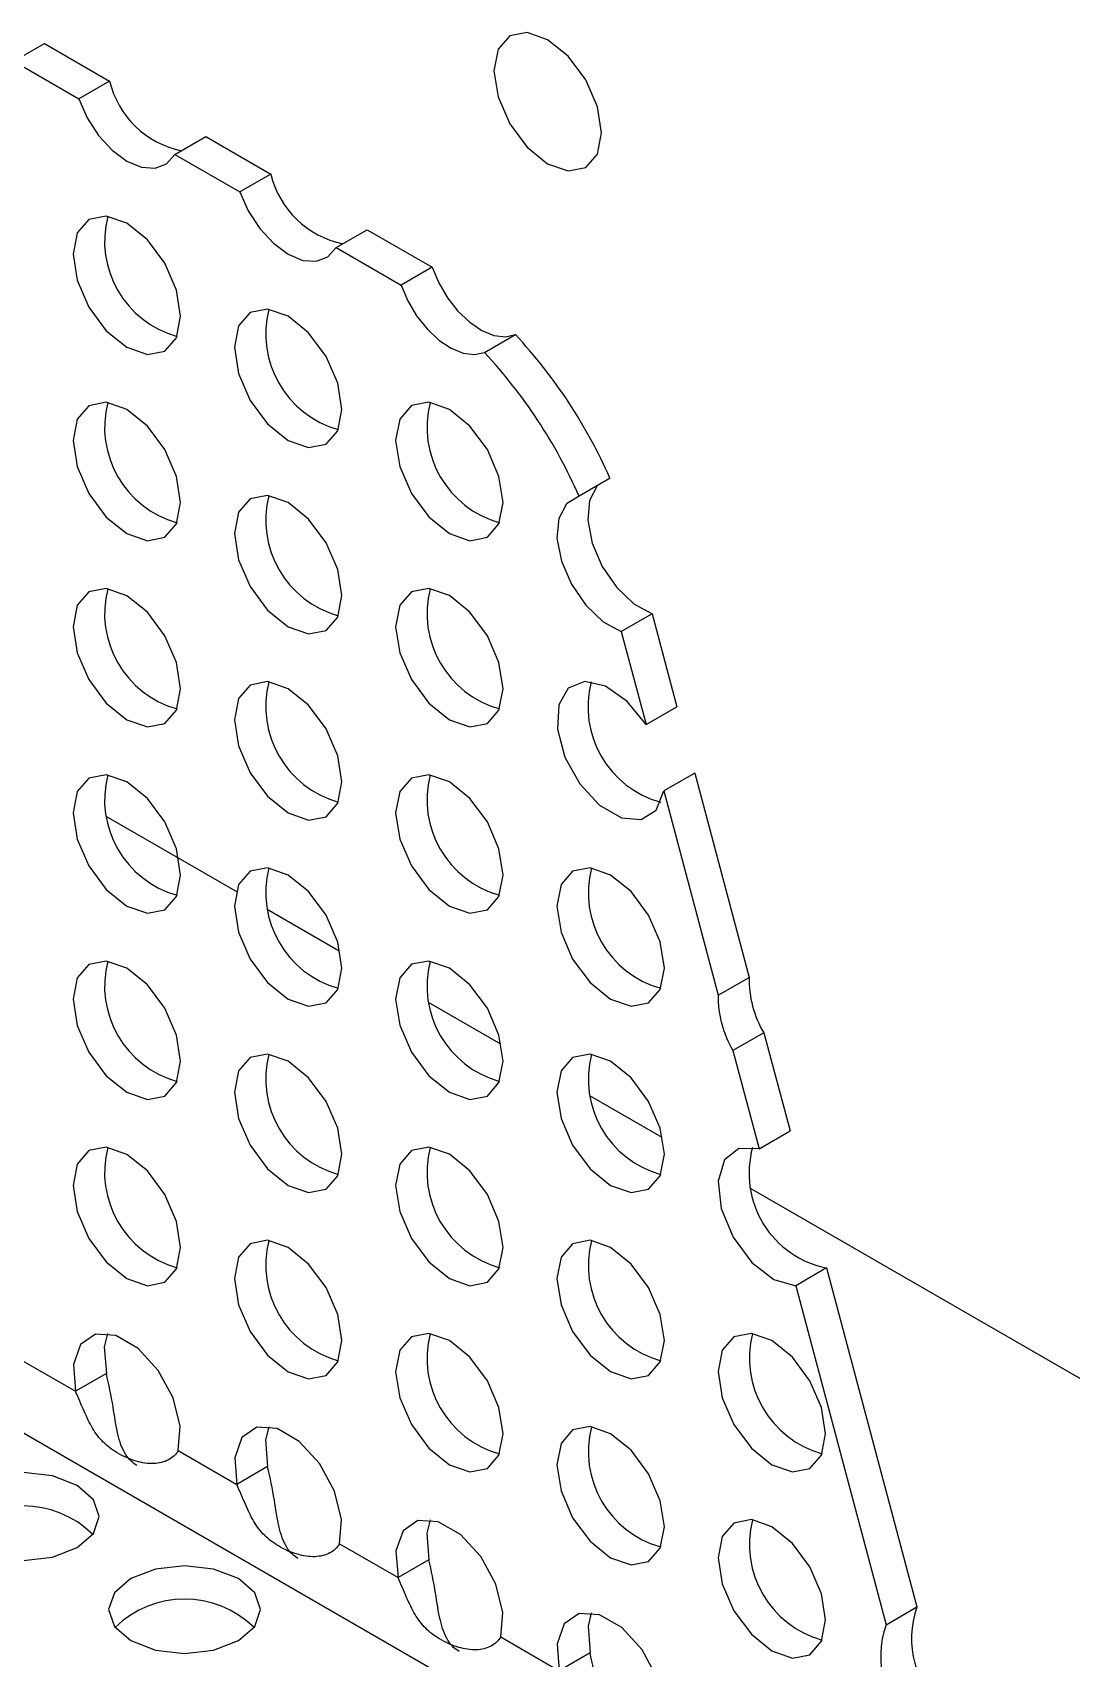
# Model space of a CAD drawing. Extents: x -0.01 to 8.01, y -6.95 to 0.
# Drawn here: x 2.154 to 3.009, y -6.039 to -4.702 of the extents above; entities that cross this region are included whole.
import ezdxf

# ---------------------------------------------------------------- set-up
doc = ezdxf.new("R2010")
doc.units = 0
doc.header["$LTSCALE"] = 0.5
doc.header["$MEASUREMENT"] = 0
doc.layers.add('Brackets', color=181, linetype='CONTINUOUS')
doc.layers.add('End Cap', color=92, linetype='CONTINUOUS')

msp = doc.modelspace()

# ---------------------------------------------------------------- linework, layer by layer
at = {"layer": 'Brackets', "transparency": 16777216}
for p, q in [((2.1389, -4.7258), (2.1643, -4.7111)), ((2.1643, -4.7111), (2.2177, -4.742)), ((2.1389, -4.7258), (2.1924, -4.7566)), ((2.2177, -4.742), (2.1924, -4.7566)), ((2.2715, -4.8023), (2.2969, -4.7877)), ((2.2969, -4.7877), (2.3503, -4.8185)), ((2.2715, -4.8023), (2.3249, -4.8332)), ((2.3503, -4.8185), (2.3249, -4.8332)), ((2.4041, -4.8789), (2.4295, -4.8642)), ((2.4295, -4.8642), (2.4829, -4.8951)), ((2.4041, -4.8789), (2.4575, -4.9097)), ((2.4829, -4.8951), (2.4575, -4.9097)), ((2.5261, -4.9651), (2.5515, -4.9505)), ((2.6292, -5.0685), (2.6038, -5.0832)), ((2.6638, -5.1799), (2.6384, -5.1946)), ((2.6638, -5.1799), (2.6842, -5.2564)), ((2.6384, -5.1946), (2.6588, -5.2711)), ((2.6588, -5.2711), (2.6842, -5.2564)), ((2.6988, -5.3109), (2.6734, -5.3256)), ((2.6988, -5.3109), (2.7435, -5.4789)), ((2.6734, -5.3256), (2.7182, -5.4935)), ((2.7182, -5.4935), (2.7435, -5.4789)), ((2.7557, -5.5244), (2.7303, -5.539)), ((2.7557, -5.5244), (2.7772, -5.6051)), ((2.7303, -5.539), (2.7518, -5.6197)), ((2.7518, -5.6197), (2.7772, -5.6051)), ((1.829, -5.6697), (2.8915, -6.2831)), ((2.8072, -5.7177), (2.7819, -5.7324)), ((2.8072, -5.7177), (2.8816, -5.9964)), ((2.7819, -5.7324), (2.8562, -6.0111)), ((2.1416, -5.7914), (2.1897, -5.8191)), ((2.2151, -5.8045), (2.1897, -5.8191)), ((2.2742, -5.8679), (2.3223, -5.8957)), ((2.3477, -5.881), (2.3223, -5.8957)), ((2.4068, -5.9444), (2.4549, -5.9722)), ((2.4803, -5.9576), (2.4549, -5.9722)), ((2.8562, -6.0111), (2.8816, -5.9964)), ((2.5393, -6.021), (2.5875, -6.0488)), ((2.6128, -6.0341), (2.5875, -6.0488))]:
    msp.add_line(p, q, dxfattribs=at)
at = {"layer": 'Brackets', "transparency": 16777216, "flags": 128}
for points in [[(2.1924, -4.7566), (2.1993, -4.7723), (2.2087, -4.7867), (2.2198, -4.7989), (2.2319, -4.8078), (2.244, -4.8129), (2.2552, -4.8136), (2.2646, -4.81), (2.2715, -4.8023)], [(2.3249, -4.8332), (2.3318, -4.8488), (2.3412, -4.8633), (2.3524, -4.8754), (2.3645, -4.8844), (2.3766, -4.8894), (2.3878, -4.8901), (2.3972, -4.8865), (2.4041, -4.8789)], [(2.2319, -4.8589), (2.215, -4.853), (2.2007, -4.8558), (2.1911, -4.8668), (2.1877, -4.8844), (2.1911, -4.9058), (2.2007, -4.9279), (2.215, -4.9473), (2.2319, -4.9609), (2.2489, -4.9668), (2.2632, -4.964), (2.2728, -4.953), (2.2761, -4.9354), (2.2728, -4.9139), (2.2632, -4.8918), (2.2489, -4.8725), (2.2319, -4.8589)], [(2.4829, -4.8951), (2.4884, -4.908), (2.4956, -4.9202), (2.5042, -4.9312), (2.5138, -4.9402), (2.5238, -4.947), (2.5338, -4.9511), (2.5432, -4.9522), (2.5515, -4.9505)], [(2.4575, -4.9097), (2.463, -4.9226), (2.4702, -4.9349), (2.4789, -4.9458), (2.4884, -4.9549), (2.4985, -4.9617), (2.5084, -4.9657), (2.5178, -4.9669), (2.5261, -4.9651)], [(2.3645, -4.9354), (2.3476, -4.9295), (2.3333, -4.9323), (2.3237, -4.9433), (2.3203, -4.9609), (2.3237, -4.9824), (2.3333, -5.0045), (2.3476, -5.0238), (2.3645, -5.0375), (2.3814, -5.0433), (2.3958, -5.0406), (2.4054, -5.0295), (2.4087, -5.0119), (2.4054, -4.9905), (2.3958, -4.9684), (2.3814, -4.949), (2.3645, -4.9354)], [(2.2319, -5.012), (2.215, -5.0061), (2.2007, -5.0089), (2.1911, -5.0199), (2.1877, -5.0375), (2.1911, -5.0589), (2.2007, -5.081), (2.215, -5.1004), (2.2319, -5.114), (2.2489, -5.1199), (2.2632, -5.1171), (2.2728, -5.1061), (2.2761, -5.0885), (2.2728, -5.067), (2.2632, -5.0449), (2.2489, -5.0256), (2.2319, -5.012)], [(2.4971, -5.0119), (2.4802, -5.0061), (2.4659, -5.0088), (2.4563, -5.0199), (2.4529, -5.0375), (2.4563, -5.0589), (2.4659, -5.081), (2.4802, -5.1003), (2.4971, -5.114), (2.514, -5.1199), (2.5284, -5.1171), (2.5379, -5.1061), (2.5413, -5.0885), (2.5379, -5.067), (2.5284, -5.0449), (2.514, -5.0256), (2.4971, -5.0119)], [(2.6193, -5.0743), (2.6187, -5.0748), (2.6124, -5.0868), (2.611, -5.1031), (2.6146, -5.1219), (2.6228, -5.1411), (2.6347, -5.1584), (2.6489, -5.1718), (2.6638, -5.1799)], [(2.3645, -5.0885), (2.3476, -5.0826), (2.3333, -5.0854), (2.3237, -5.0964), (2.3203, -5.114), (2.3237, -5.1355), (2.3333, -5.1576), (2.3476, -5.1769), (2.3645, -5.1906), (2.3814, -5.1964), (2.3958, -5.1937), (2.4054, -5.1826), (2.4087, -5.165), (2.4054, -5.1436), (2.3958, -5.1215), (2.3814, -5.1021), (2.3645, -5.0885)], [(2.6038, -5.0832), (2.5933, -5.0895), (2.587, -5.1015), (2.5856, -5.1178), (2.5892, -5.1366), (2.5974, -5.1557), (2.6093, -5.173), (2.6235, -5.1865), (2.6384, -5.1946)], [(2.2319, -5.1651), (2.215, -5.1592), (2.2007, -5.162), (2.1911, -5.173), (2.1877, -5.1906), (2.1911, -5.212), (2.2007, -5.2341), (2.215, -5.2535), (2.2319, -5.2671), (2.2489, -5.273), (2.2632, -5.2702), (2.2728, -5.2592), (2.2761, -5.2416), (2.2728, -5.2201), (2.2632, -5.198), (2.2489, -5.1787), (2.2319, -5.1651)], [(2.4971, -5.165), (2.4802, -5.1592), (2.4659, -5.1619), (2.4563, -5.173), (2.4529, -5.1906), (2.4563, -5.212), (2.4659, -5.2341), (2.4802, -5.2535), (2.4971, -5.2671), (2.514, -5.273), (2.5284, -5.2702), (2.5379, -5.2592), (2.5413, -5.2416), (2.5379, -5.2201), (2.5284, -5.198), (2.514, -5.1787), (2.4971, -5.165)], [(2.3645, -5.2416), (2.3476, -5.2357), (2.3333, -5.2385), (2.3237, -5.2495), (2.3203, -5.2671), (2.3237, -5.2886), (2.3333, -5.3107), (2.3476, -5.33), (2.3645, -5.3437), (2.3814, -5.3495), (2.3958, -5.3468), (2.4054, -5.3357), (2.4087, -5.3181), (2.4054, -5.2967), (2.3958, -5.2746), (2.3814, -5.2552), (2.3645, -5.2416)], [(2.6588, -5.2711), (2.6433, -5.252), (2.6256, -5.2394), (2.6086, -5.2356), (2.5949, -5.241), (2.587, -5.2548), (2.586, -5.2748), (2.5921, -5.2977), (2.6043, -5.3197), (2.6206, -5.3373), (2.6385, -5.3477), (2.6549, -5.3491), (2.6672, -5.3413), (2.6734, -5.3256)], [(2.2319, -5.3182), (2.215, -5.3123), (2.2007, -5.3151), (2.1911, -5.3261), (2.1877, -5.3437), (2.1911, -5.3652), (2.2007, -5.3872), (2.215, -5.4066), (2.2319, -5.4202), (2.2489, -5.4261), (2.2632, -5.4233), (2.2728, -5.4123), (2.2761, -5.3947), (2.2728, -5.3732), (2.2632, -5.3511), (2.2489, -5.3318), (2.2319, -5.3182)], [(2.4971, -5.3181), (2.4802, -5.3123), (2.4659, -5.315), (2.4563, -5.3261), (2.4529, -5.3437), (2.4563, -5.3651), (2.4659, -5.3872), (2.4802, -5.4066), (2.4971, -5.4202), (2.514, -5.4261), (2.5284, -5.4233), (2.5379, -5.4123), (2.5413, -5.3947), (2.5379, -5.3732), (2.5284, -5.3511), (2.514, -5.3318), (2.4971, -5.3181)], [(2.3645, -5.3947), (2.3476, -5.3888), (2.3333, -5.3916), (2.3237, -5.4026), (2.3203, -5.4202), (2.3237, -5.4417), (2.3333, -5.4638), (2.3476, -5.4831), (2.3645, -5.4968), (2.3814, -5.5026), (2.3958, -5.4999), (2.4054, -5.4888), (2.4087, -5.4712), (2.4054, -5.4498), (2.3958, -5.4277), (2.3814, -5.4083), (2.3645, -5.3947)], [(2.6297, -5.3947), (2.6128, -5.3888), (2.5984, -5.3916), (2.5889, -5.4026), (2.5855, -5.4202), (2.5889, -5.4417), (2.5984, -5.4638), (2.6128, -5.4831), (2.6297, -5.4967), (2.6466, -5.5026), (2.6609, -5.4998), (2.6705, -5.4888), (2.6739, -5.4712), (2.6705, -5.4497), (2.6609, -5.4277), (2.6466, -5.4083), (2.6297, -5.3947)], [(2.2319, -5.4713), (2.215, -5.4654), (2.2007, -5.4682), (2.1911, -5.4792), (2.1877, -5.4968), (2.1911, -5.5183), (2.2007, -5.5403), (2.215, -5.5597), (2.2319, -5.5733), (2.2489, -5.5792), (2.2632, -5.5764), (2.2728, -5.5654), (2.2761, -5.5478), (2.2728, -5.5263), (2.2632, -5.5042), (2.2489, -5.4849), (2.2319, -5.4713)], [(2.4971, -5.4712), (2.4802, -5.4654), (2.4659, -5.4681), (2.4563, -5.4792), (2.4529, -5.4968), (2.4563, -5.5182), (2.4659, -5.5403), (2.4802, -5.5597), (2.4971, -5.5733), (2.514, -5.5792), (2.5284, -5.5764), (2.5379, -5.5654), (2.5413, -5.5478), (2.5379, -5.5263), (2.5284, -5.5042), (2.514, -5.4849), (2.4971, -5.4712)], [(2.3645, -5.5478), (2.3476, -5.5419), (2.3333, -5.5447), (2.3237, -5.5557), (2.3203, -5.5733), (2.3237, -5.5948), (2.3333, -5.6169), (2.3476, -5.6362), (2.3645, -5.6499), (2.3814, -5.6557), (2.3958, -5.653), (2.4054, -5.6419), (2.4087, -5.6243), (2.4054, -5.6029), (2.3958, -5.5808), (2.3814, -5.5614), (2.3645, -5.5478)], [(2.6297, -5.5478), (2.6128, -5.5419), (2.5984, -5.5447), (2.5889, -5.5557), (2.5855, -5.5733), (2.5889, -5.5948), (2.5984, -5.6169), (2.6128, -5.6362), (2.6297, -5.6498), (2.6466, -5.6557), (2.6609, -5.6529), (2.6705, -5.6419), (2.6739, -5.6243), (2.6705, -5.6028), (2.6609, -5.5808), (2.6466, -5.5614), (2.6297, -5.5478)], [(2.2319, -5.6244), (2.215, -5.6185), (2.2007, -5.6213), (2.1911, -5.6323), (2.1877, -5.6499), (2.1911, -5.6714), (2.2007, -5.6934), (2.215, -5.7128), (2.2319, -5.7264), (2.2489, -5.7323), (2.2632, -5.7295), (2.2728, -5.7185), (2.2761, -5.7009), (2.2728, -5.6794), (2.2632, -5.6573), (2.2489, -5.638), (2.2319, -5.6244)], [(2.4971, -5.6243), (2.4802, -5.6185), (2.4659, -5.6212), (2.4563, -5.6323), (2.4529, -5.6499), (2.4563, -5.6713), (2.4659, -5.6934), (2.4802, -5.7128), (2.4971, -5.7264), (2.514, -5.7323), (2.5284, -5.7295), (2.5379, -5.7185), (2.5413, -5.7009), (2.5379, -5.6794), (2.5284, -5.6573), (2.514, -5.638), (2.4971, -5.6243)], [(2.7518, -5.6197), (2.7352, -5.6194), (2.7233, -5.6288), (2.7182, -5.6463), (2.7207, -5.6688), (2.7305, -5.6925), (2.7458, -5.7132), (2.764, -5.7273), (2.7819, -5.7324)], [(2.3645, -5.7009), (2.3476, -5.695), (2.3333, -5.6978), (2.3237, -5.7088), (2.3203, -5.7264), (2.3237, -5.7479), (2.3333, -5.77), (2.3476, -5.7893), (2.3645, -5.803), (2.3814, -5.8088), (2.3958, -5.8061), (2.4054, -5.795), (2.4087, -5.7774), (2.4054, -5.756), (2.3958, -5.7339), (2.3814, -5.7145), (2.3645, -5.7009)], [(2.6297, -5.7009), (2.6128, -5.695), (2.5984, -5.6978), (2.5889, -5.7088), (2.5855, -5.7264), (2.5889, -5.7479), (2.5984, -5.77), (2.6128, -5.7893), (2.6297, -5.8029), (2.6466, -5.8088), (2.6609, -5.806), (2.6705, -5.795), (2.6739, -5.7774), (2.6705, -5.7559), (2.6609, -5.7339), (2.6466, -5.7145), (2.6297, -5.7009)], [(2.2742, -5.8679), (2.2758, -5.8479), (2.27, -5.8246), (2.2577, -5.8019), (2.2411, -5.7838), (2.2228, -5.7733), (2.2061, -5.7722), (2.1939, -5.7806), (2.188, -5.7972), (2.1897, -5.8191)], [(2.2161, -5.7717), (2.2134, -5.7826), (2.2151, -5.8045)], [(2.4971, -5.7774), (2.4802, -5.7716), (2.4659, -5.7743), (2.4563, -5.7854), (2.4529, -5.803), (2.4563, -5.8244), (2.4659, -5.8465), (2.4802, -5.8659), (2.4971, -5.8795), (2.514, -5.8854), (2.5284, -5.8826), (2.5379, -5.8716), (2.5413, -5.854), (2.5379, -5.8325), (2.5284, -5.8104), (2.514, -5.7911), (2.4971, -5.7774)], [(2.7623, -5.7774), (2.7454, -5.7715), (2.731, -5.7743), (2.7214, -5.7853), (2.7181, -5.8029), (2.7214, -5.8244), (2.731, -5.8465), (2.7454, -5.8658), (2.7623, -5.8795), (2.7792, -5.8854), (2.7935, -5.8826), (2.8031, -5.8715), (2.8065, -5.854), (2.8031, -5.8325), (2.7935, -5.8104), (2.7792, -5.7911), (2.7623, -5.7774)], [(2.4068, -5.9444), (2.4084, -5.9244), (2.4026, -5.9011), (2.3903, -5.8785), (2.3736, -5.8604), (2.3554, -5.8498), (2.3387, -5.8487), (2.3264, -5.8572), (2.3206, -5.8738), (2.3223, -5.8957)], [(2.3487, -5.8482), (2.346, -5.8591), (2.3477, -5.881)], [(2.6297, -5.854), (2.6128, -5.8481), (2.5984, -5.8509), (2.5889, -5.8619), (2.5855, -5.8795), (2.5889, -5.901), (2.5984, -5.9231), (2.6128, -5.9424), (2.6297, -5.956), (2.6466, -5.9619), (2.6609, -5.9591), (2.6705, -5.9481), (2.6739, -5.9305), (2.6705, -5.9091), (2.6609, -5.887), (2.6466, -5.8676), (2.6297, -5.854)], [(2.191, -5.8965), (2.1708, -5.8887), (2.1468, -5.886), (2.1229, -5.8887), (2.1026, -5.8965), (2.0891, -5.9082), (2.0843, -5.922), (2.0891, -5.9359), (2.1026, -5.9476), (2.1229, -5.9554), (2.1468, -5.9581), (2.1708, -5.9554), (2.191, -5.9476), (2.2046, -5.9359), (2.2093, -5.922), (2.2046, -5.9082), (2.191, -5.8965)], [(2.5393, -6.021), (2.541, -6.001), (2.5352, -5.9777), (2.5229, -5.955), (2.5062, -5.9369), (2.488, -5.9264), (2.4713, -5.9252), (2.459, -5.9337), (2.4532, -5.9503), (2.4549, -5.9722)], [(2.4812, -5.9248), (2.4786, -5.9356), (2.4803, -5.9576)], [(2.7623, -5.9305), (2.7454, -5.9246), (2.731, -5.9274), (2.7214, -5.9384), (2.7181, -5.956), (2.7214, -5.9775), (2.731, -5.9996), (2.7454, -6.0189), (2.7623, -6.0326), (2.7792, -6.0385), (2.7935, -6.0357), (2.8031, -6.0246), (2.8065, -6.0071), (2.8031, -5.9856), (2.7935, -5.9635), (2.7792, -5.9442), (2.7623, -5.9305)], [(2.3236, -5.9731), (2.3033, -5.9653), (2.2794, -5.9625), (2.2555, -5.9653), (2.2352, -5.9731), (2.2217, -5.9848), (2.2169, -5.9986), (2.2217, -6.0124), (2.2352, -6.0241), (2.2555, -6.0319), (2.2794, -6.0347), (2.3033, -6.0319), (2.3236, -6.0241), (2.3372, -6.0124), (2.3419, -5.9986), (2.3372, -5.9848), (2.3236, -5.9731)], [(2.6138, -6.0013), (2.6112, -6.0122), (2.6128, -6.0341)], [(2.6719, -6.0975), (2.6736, -6.0775), (2.6678, -6.0542), (2.6555, -6.0316), (2.6388, -6.0134), (2.6206, -6.0029), (2.6039, -6.0018), (2.5916, -6.0102), (2.5858, -6.0268), (2.5875, -6.0488)]]:
    msp.add_lwpolyline(points, dxfattribs=at)
at = {"layer": 'Brackets', "transparency": 16777216}
for centre, radius, start, end in [((2.2923, -4.7241), 0.0767, 193.5195, 258.4828), ((2.4249, -4.8006), 0.0767, 193.5195, 258.4828), ((2.2952, -4.8734), 0.0816, 165.6081, 254.3865), ((2.4277, -4.9499), 0.0816, 165.6081, 254.3865), ((2.243, -5.2381), 0.4217, 23.7093, 43.0041), ((2.2176, -5.2528), 0.4217, 23.7093, 43.0041), ((2.2952, -5.0265), 0.0816, 165.6081, 254.3865), ((2.5603, -5.0265), 0.0816, 165.6081, 254.3865), ((2.4277, -5.103), 0.0816, 165.6081, 254.3865), ((2.2952, -5.1796), 0.0816, 165.6081, 254.3865), ((2.5603, -5.1796), 0.0816, 165.6081, 254.3865), ((2.4277, -5.2561), 0.0816, 165.6081, 254.3865), ((2.6921, -5.2566), 0.081, 165.1666, 254.828), ((2.2952, -5.3327), 0.0816, 165.6081, 254.3865), ((2.5603, -5.3327), 0.0816, 165.6081, 254.3865), ((2.4277, -5.4092), 0.0816, 165.6081, 254.3865), ((2.6929, -5.4092), 0.0816, 165.6081, 254.3865), ((2.2952, -5.4858), 0.0816, 165.6081, 254.3865), ((2.5603, -5.4858), 0.0816, 165.6081, 254.3865), ((2.8303, -5.4801), 0.0868, 179.1969, 210.6662), ((2.8049, -5.4948), 0.0868, 179.1969, 210.6662), ((2.4277, -5.5623), 0.0816, 165.6081, 254.3865), ((2.6929, -5.5623), 0.0816, 165.6081, 254.3865), ((2.2952, -5.6389), 0.0816, 165.6081, 254.3865), ((2.5603, -5.6389), 0.0816, 165.6081, 254.3865), ((2.8231, -5.6398), 0.0796, 164.5257, 258.5207), ((2.4277, -5.7154), 0.0816, 165.6081, 254.3865), ((2.6929, -5.7154), 0.0816, 165.6081, 254.3865), ((2.5603, -5.792), 0.0816, 165.6081, 254.3865), ((2.8255, -5.7919), 0.0816, 165.6081, 254.3865), ((2.6929, -5.8685), 0.0816, 165.6081, 254.3865), ((2.1468, -5.9951), 0.0817, 45.6215, 134.3785), ((2.8255, -5.9451), 0.0816, 165.6081, 254.3865), ((2.2794, -6.0716), 0.0817, 45.6215, 134.3785), ((2.9557, -6.0224), 0.0786, 160.6851, 229.1779), ((2.9303, -6.0371), 0.0786, 160.6851, 229.1779)]:
    msp.add_arc(centre, radius, start, end, dxfattribs=at)
for points, knots in [([(2.24, -5.88), (2.2384, -5.8789), (2.2348, -5.8765), (2.2288, -5.8686), (2.2236, -5.8537), (2.2207, -5.83), (2.2171, -5.8136), (2.2151, -5.8045)], [0, 0, 0, 0, 0.080074, 0.183747, 0.405923, 0.672364, 1, 1, 1, 1]), ([(2.2742, -5.8679), (2.2732, -5.8694), (2.2712, -5.8723), (2.2647, -5.8768), (2.2536, -5.8795), (2.2386, -5.877), (2.2244, -5.8706), (2.2122, -5.8616), (2.2034, -5.85), (2.1967, -5.8353), (2.1921, -5.8246), (2.1897, -5.8191)], [0, 0, 0, 0, 0.057112, 0.112917, 0.226716, 0.354241, 0.504433, 0.631212, 0.751516, 0.872215, 1, 1, 1, 1]), ([(2.3725, -5.9565), (2.371, -5.9554), (2.3674, -5.953), (2.3614, -5.9451), (2.3562, -5.9303), (2.3533, -5.9066), (2.3497, -5.8901), (2.3477, -5.881)], [0, 0, 0, 0, 0.080074, 0.183747, 0.405923, 0.672364, 1, 1, 1, 1]), ([(2.4068, -5.9444), (2.4058, -5.9459), (2.4038, -5.9488), (2.3973, -5.9534), (2.3862, -5.956), (2.3711, -5.9535), (2.357, -5.9471), (2.3448, -5.9382), (2.336, -5.9266), (2.3293, -5.9119), (2.3247, -5.9012), (2.3223, -5.8957)], [0, 0, 0, 0, 0.057112, 0.112917, 0.226716, 0.354241, 0.504433, 0.631212, 0.751516, 0.872215, 1, 1, 1, 1]), ([(2.5051, -6.0331), (2.5036, -6.032), (2.5, -6.0295), (2.494, -6.0216), (2.4888, -6.0068), (2.4858, -5.9831), (2.4822, -5.9666), (2.4803, -5.9576)], [0, 0, 0, 0, 0.080074, 0.183747, 0.405923, 0.672364, 1, 1, 1, 1]), ([(2.5393, -6.021), (2.5384, -6.0224), (2.5364, -6.0253), (2.5299, -6.0299), (2.5188, -6.0326), (2.5037, -6.03), (2.4896, -6.0236), (2.4774, -6.0147), (2.4685, -6.0031), (2.4619, -5.9884), (2.4573, -5.9777), (2.4549, -5.9722)], [0, 0, 0, 0, 0.057112, 0.112917, 0.226716, 0.354241, 0.504433, 0.631212, 0.751516, 0.872215, 1, 1, 1, 1]), ([(2.6377, -6.1096), (2.6361, -6.1085), (2.6325, -6.1061), (2.6265, -6.0982), (2.6213, -6.0833), (2.6184, -6.0596), (2.6148, -6.0432), (2.6128, -6.0341)], [0, 0, 0, 0, 0.080074, 0.183747, 0.405923, 0.672364, 1, 1, 1, 1])]:
    msp.add_open_spline(points, degree=3, knots=knots, dxfattribs=at)
at = {"layer": 'End Cap', "transparency": 16777216}
for p, q in [((2.2146, -5.3463), (2.3226, -5.4086)), ((2.3472, -5.4228), (2.4065, -5.457)), ((2.4798, -5.4993), (2.5391, -5.5335)), ((2.6124, -5.5759), (2.6717, -5.6101)), ((2.7445, -5.6521), (3.7791, -6.2494))]:
    msp.add_line(p, q, dxfattribs=at)
at = {"layer": 'End Cap', "transparency": 16777216, "flags": 128}
msp.add_lwpolyline([(2.6221, -4.7845), (2.6188, -4.7631), (2.6092, -4.741), (2.5948, -4.7216), (2.5779, -4.708), (2.561, -4.7021), (2.5467, -4.7049), (2.5371, -4.7159), (2.5337, -4.7335), (2.5371, -4.755), (2.5467, -4.7771), (2.561, -4.7964), (2.5779, -4.8101), (2.5948, -4.8159), (2.6092, -4.8132), (2.6188, -4.8021), (2.6221, -4.7845)], dxfattribs=at)

doc.saveas('drawing.dxf')
